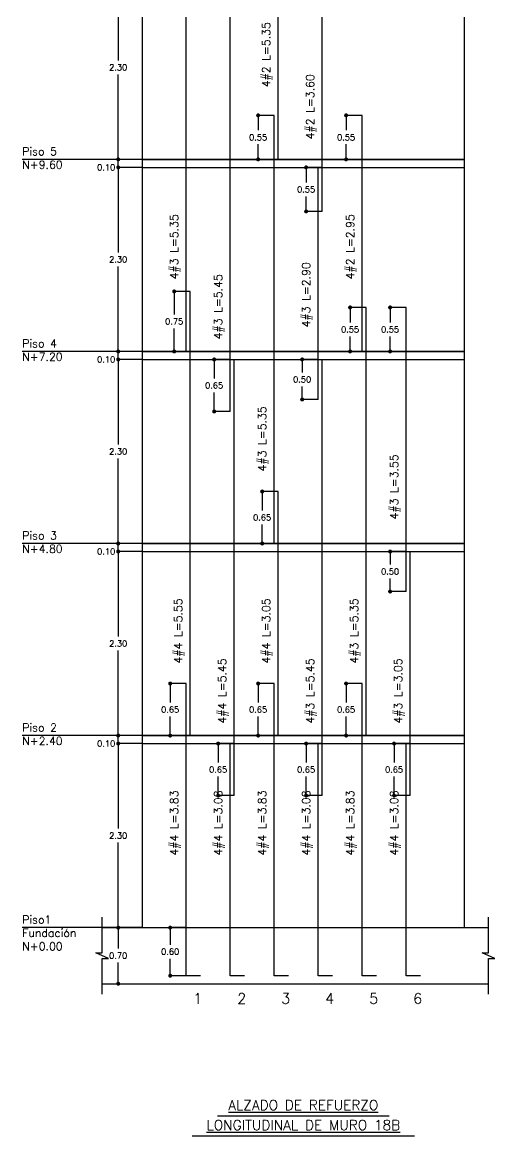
# Model space of a CAD drawing. Header units: millimetres. Extents: x -99999999 to 100000000, y -41 to 20.
# Drawn here: x 4.63 to 10.54, y -2.6 to 11.31 of the extents above; entities that cross this region are included whole.
import ezdxf
from ezdxf.enums import TextEntityAlignment as Align

# ---------------------------------------------------------------- set-up
doc = ezdxf.new("R2010")
doc.units = ezdxf.units.MM
doc.header["$LTSCALE"] = 0.01
doc.header["$PDMODE"] = 3
for name, color, linetype in [('FC_BORDES', 4, 'Continuous'), ('FC_COTAS', 1, 'Continuous'), ('FC_ET_VSMM', 3, 'Continuous'), ('FC_LINEA CORTE', 1, 'Continuous'), ('FC_R-100', 12, 'Continuous'), ('FC_R-140', 2, 'Continuous'), ('FC_R-80', 11, 'Continuous'), ('FC_REFUERZO', 5, 'Continuous')]:
    doc.layers.add(name, color=color, linetype=linetype)
doc.styles.add('FC_TEXT', font='romans.shx', dxfattribs={"height": 0.002})
doc.styles.add('FC_TEXT1', font='romans.shx')
doc.dimstyles.new('FC_COTAS', dxfattribs={"dimtxt": 0.0015, "dimasz": 0.001, "dimexe": 0, "dimexo": 0, "dimgap": 0.001, "dimtad": 1, "dimtih": 1, "dimtoh": 1, "dimzin": 0, "dimdsep": 46, "dimtxsty": 'FC_TEXT1', "dimblk": 'DOT', "dimcen": 0.09, "dimclrd": 256, "dimclre": 256, "dimclrt": 256, "dimadec": 0, "dimazin": 0, "dimtfac": 1, "dimtix": 1, "dimtmove": 2, "dimatfit": 3, "dimfxl": 1.002, "dimtolj": 1, "dimtzin": 0, "dimlwd": -1, "dimarcsym": 0})

# ---------------------------------------------------------------- blocks, each defined once
blk = doc.blocks.new('_Dot')
at = {"color": 0, "linetype": 'ByBlock', "lineweight": -2}
blk.add_line((-0.5, 0), (-1, 0), dxfattribs=at)
at = {"color": 0, "linetype": 'ByBlock', "const_width": 0.5}
blk.add_lwpolyline([(-0.25, 0, 1), (0.25, 0, 1)], format="xyb", close=True, dxfattribs=at)
blk = doc.blocks.new('*D353')
at = {"layer": 'Defpoints', "color": 0, "ltscale": 0.6, "transparency": 16777216}
for p in [(5.83, 0), (5.83, -0.7), (5.83, -0.7)]:
    blk.add_point(p, dxfattribs=at)
at = {"layer": 'FC_COTAS', "ltscale": 0.6, "transparency": 16777216}
for p, q in [((5.83, -0.05), (5.83, -0.262)), ((5.83, -0.65), (5.83, -0.437))]:
    blk.add_line(p, q, dxfattribs=at)
at = {"layer": 'FC_COTAS', "ltscale": 0.6, "transparency": 16777216, "xscale": 0.05, "yscale": 0.05, "zscale": 0.05}
for p, rotation in [((5.83, 0), 90), ((5.83, -0.7), 270)]:
    blk.add_blockref('_Dot', p, dxfattribs=dict(at, rotation=rotation))
at = {"layer": 'FC_COTAS', "ltscale": 0.6, "transparency": 16777216, "insert": (5.83, -0.35), "char_height": 0.075, "attachment_point": 5, "style": 'FC_TEXT1'}
blk.add_mtext('\\A1;0.70', dxfattribs=at)
blk = doc.blocks.new('*U311')
at = {"layer": 'FC_LINEA CORTE'}
blk.add_lwpolyline([(0, -0.0096), (0, -0.00067), (0.00157, -0.00067), (-0.00157, 0.00067), (0, 0.00067), (0, 0.0096)], dxfattribs=at)
blk = doc.blocks.new('*U299')
at = {"layer": 'FC_R-140', "color": 4, "ltscale": 1.5}
blk.add_lwpolyline([(-0.02144, 0), (0.02144, 0)], dxfattribs=at)
at = {"layer": 'FC_R-140', "ltscale": 1.5, "style": 'FC_TEXT1'}
blk.add_attdef('%%UTÍTULO', text='', height=0.0025, dxfattribs=at).set_placement((0, 0.00266), align=Align.MIDDLE_CENTER)
at = {"layer": 'FC_R-80', "ltscale": 1.5, "style": 'FC_TEXT1'}
blk.add_attdef('ESCALA', text='', height=0.002, dxfattribs=at).set_placement((-0.02144, -0.0017), align=Align.MIDDLE_LEFT)
blk = doc.blocks.new('*U354')
at = {"layer": 'FC_R-140', "color": 4, "ltscale": 1.5}
blk.add_lwpolyline([(-0.02781, 0), (0.02781, 0)], dxfattribs=at)
at = {"layer": 'FC_R-140', "ltscale": 1.5, "style": 'FC_TEXT1'}
blk.add_attdef('%%UTÍTULO', text='', height=0.0025, dxfattribs=at).set_placement((0, 0.00266), align=Align.MIDDLE_CENTER)
at = {"layer": 'FC_R-80', "ltscale": 1.5, "style": 'FC_TEXT1'}
blk.add_attdef('ESCALA', text='', height=0.002, dxfattribs=at).set_placement((-0.02781, -0.0017), align=Align.MIDDLE_LEFT)
blk = doc.blocks.new('*D355')
at = {"layer": 'Defpoints', "color": 0, "ltscale": 0.6, "transparency": 16777216}
for p in [(5.83, 2.3), (6.13, 2.3), (6.13, 0)]:
    blk.add_point(p, dxfattribs=at)
at = {"layer": 'FC_COTAS', "lineweight": -2, "ltscale": 0.6, "transparency": 16777216}
for p, q in [((6.13, 2.3), (5.83, 2.3)), ((6.13, 0), (5.83, 0))]:
    blk.add_line(p, q, dxfattribs=at)
at = {"layer": 'FC_COTAS', "ltscale": 0.6, "transparency": 16777216}
for p, q in [((5.83, 2.25), (5.83, 1.237)), ((5.83, 0.05), (5.83, 1.062))]:
    blk.add_line(p, q, dxfattribs=at)
at = {"layer": 'FC_COTAS', "ltscale": 0.6, "transparency": 16777216, "xscale": 0.05, "yscale": 0.05, "zscale": 0.05}
for p, rotation in [((5.83, 2.3), 90), ((5.83, 0), 270)]:
    blk.add_blockref('_Dot', p, dxfattribs=dict(at, rotation=rotation))
at = {"layer": 'FC_COTAS', "ltscale": 0.6, "transparency": 16777216, "insert": (5.83, 1.15), "char_height": 0.075, "attachment_point": 5, "style": 'FC_TEXT1'}
blk.add_mtext('\\A1;2.30', dxfattribs=at)
blk = doc.blocks.new('*D356')
at = {"layer": 'Defpoints', "color": 0, "ltscale": 0.6, "transparency": 16777216}
for p in [(5.83, 2.4), (6.13, 2.4), (6.13, 2.3)]:
    blk.add_point(p, dxfattribs=at)
at = {"layer": 'FC_COTAS', "lineweight": -2, "ltscale": 0.6, "transparency": 16777216}
for p, q in [((6.13, 2.4), (5.83, 2.4)), ((6.13, 2.3), (5.83, 2.3))]:
    blk.add_line(p, q, dxfattribs=at)
at = {"layer": 'FC_COTAS', "ltscale": 0.6, "transparency": 16777216}
blk.add_line((5.83, 2.3), (5.83, 2.4), dxfattribs=at)
at = {"layer": 'FC_COTAS', "ltscale": 0.6, "transparency": 16777216, "insert": (5.68, 2.3), "char_height": 0.075, "attachment_point": 5, "style": 'FC_TEXT1'}
blk.add_mtext('\\A1;0.10', dxfattribs=at)
blk = doc.blocks.new('*D357')
at = {"layer": 'Defpoints', "color": 0, "ltscale": 0.6, "transparency": 16777216}
for p in [(5.83, 4.7), (6.13, 4.7), (6.13, 2.4)]:
    blk.add_point(p, dxfattribs=at)
at = {"layer": 'FC_COTAS', "lineweight": -2, "ltscale": 0.6, "transparency": 16777216}
for p, q in [((6.13, 4.7), (5.83, 4.7)), ((6.13, 2.4), (5.83, 2.4))]:
    blk.add_line(p, q, dxfattribs=at)
at = {"layer": 'FC_COTAS', "ltscale": 0.6, "transparency": 16777216}
for p, q in [((5.83, 4.65), (5.83, 3.637)), ((5.83, 2.45), (5.83, 3.462))]:
    blk.add_line(p, q, dxfattribs=at)
at = {"layer": 'FC_COTAS', "ltscale": 0.6, "transparency": 16777216, "xscale": 0.05, "yscale": 0.05, "zscale": 0.05}
for p, rotation in [((5.83, 4.7), 90), ((5.83, 2.4), 270)]:
    blk.add_blockref('_Dot', p, dxfattribs=dict(at, rotation=rotation))
at = {"layer": 'FC_COTAS', "ltscale": 0.6, "transparency": 16777216, "insert": (5.83, 3.55), "char_height": 0.075, "attachment_point": 5, "style": 'FC_TEXT1'}
blk.add_mtext('\\A1;2.30', dxfattribs=at)
blk = doc.blocks.new('*D358')
at = {"layer": 'Defpoints', "color": 0, "ltscale": 0.6, "transparency": 16777216}
for p in [(5.83, 4.8), (6.13, 4.8), (6.13, 4.7)]:
    blk.add_point(p, dxfattribs=at)
at = {"layer": 'FC_COTAS', "lineweight": -2, "ltscale": 0.6, "transparency": 16777216}
for p, q in [((6.13, 4.8), (5.83, 4.8)), ((6.13, 4.7), (5.83, 4.7))]:
    blk.add_line(p, q, dxfattribs=at)
at = {"layer": 'FC_COTAS', "ltscale": 0.6, "transparency": 16777216}
blk.add_line((5.83, 4.7), (5.83, 4.8), dxfattribs=at)
at = {"layer": 'FC_COTAS', "ltscale": 0.6, "transparency": 16777216, "insert": (5.68, 4.7), "char_height": 0.075, "attachment_point": 5, "style": 'FC_TEXT1'}
blk.add_mtext('\\A1;0.10', dxfattribs=at)
blk = doc.blocks.new('*D359')
at = {"layer": 'Defpoints', "color": 0, "ltscale": 0.6, "transparency": 16777216}
for p in [(5.83, 7.1), (6.13, 7.1), (6.13, 4.8)]:
    blk.add_point(p, dxfattribs=at)
at = {"layer": 'FC_COTAS', "lineweight": -2, "ltscale": 0.6, "transparency": 16777216}
for p, q in [((6.13, 7.1), (5.83, 7.1)), ((6.13, 4.8), (5.83, 4.8))]:
    blk.add_line(p, q, dxfattribs=at)
at = {"layer": 'FC_COTAS', "ltscale": 0.6, "transparency": 16777216}
for p, q in [((5.83, 7.05), (5.83, 6.037)), ((5.83, 4.85), (5.83, 5.862))]:
    blk.add_line(p, q, dxfattribs=at)
at = {"layer": 'FC_COTAS', "ltscale": 0.6, "transparency": 16777216, "xscale": 0.05, "yscale": 0.05, "zscale": 0.05}
for p, rotation in [((5.83, 7.1), 90), ((5.83, 4.8), 270)]:
    blk.add_blockref('_Dot', p, dxfattribs=dict(at, rotation=rotation))
at = {"layer": 'FC_COTAS', "ltscale": 0.6, "transparency": 16777216, "insert": (5.83, 5.95), "char_height": 0.075, "attachment_point": 5, "style": 'FC_TEXT1'}
blk.add_mtext('\\A1;2.30', dxfattribs=at)
blk = doc.blocks.new('*D360')
at = {"layer": 'Defpoints', "color": 0, "ltscale": 0.6, "transparency": 16777216}
for p in [(5.83, 7.2), (6.13, 7.2), (6.13, 7.1)]:
    blk.add_point(p, dxfattribs=at)
at = {"layer": 'FC_COTAS', "lineweight": -2, "ltscale": 0.6, "transparency": 16777216}
for p, q in [((6.13, 7.2), (5.83, 7.2)), ((6.13, 7.1), (5.83, 7.1))]:
    blk.add_line(p, q, dxfattribs=at)
at = {"layer": 'FC_COTAS', "ltscale": 0.6, "transparency": 16777216}
blk.add_line((5.83, 7.1), (5.83, 7.2), dxfattribs=at)
at = {"layer": 'FC_COTAS', "ltscale": 0.6, "transparency": 16777216, "insert": (5.68, 7.1), "char_height": 0.075, "attachment_point": 5, "style": 'FC_TEXT1'}
blk.add_mtext('\\A1;0.10', dxfattribs=at)
blk = doc.blocks.new('*D361')
at = {"layer": 'Defpoints', "color": 0, "ltscale": 0.6, "transparency": 16777216}
for p in [(5.83, 9.5), (6.13, 9.5), (6.13, 7.2)]:
    blk.add_point(p, dxfattribs=at)
at = {"layer": 'FC_COTAS', "lineweight": -2, "ltscale": 0.6, "transparency": 16777216}
for p, q in [((6.13, 9.5), (5.83, 9.5)), ((6.13, 7.2), (5.83, 7.2))]:
    blk.add_line(p, q, dxfattribs=at)
at = {"layer": 'FC_COTAS', "ltscale": 0.6, "transparency": 16777216}
for p, q in [((5.83, 9.45), (5.83, 8.437)), ((5.83, 7.25), (5.83, 8.262))]:
    blk.add_line(p, q, dxfattribs=at)
at = {"layer": 'FC_COTAS', "ltscale": 0.6, "transparency": 16777216, "xscale": 0.05, "yscale": 0.05, "zscale": 0.05}
for p, rotation in [((5.83, 9.5), 90), ((5.83, 7.2), 270)]:
    blk.add_blockref('_Dot', p, dxfattribs=dict(at, rotation=rotation))
at = {"layer": 'FC_COTAS', "ltscale": 0.6, "transparency": 16777216, "insert": (5.83, 8.35), "char_height": 0.075, "attachment_point": 5, "style": 'FC_TEXT1'}
blk.add_mtext('\\A1;2.30', dxfattribs=at)
blk = doc.blocks.new('*D362')
at = {"layer": 'Defpoints', "color": 0, "ltscale": 0.6, "transparency": 16777216}
for p in [(5.83, 9.6), (6.13, 9.6), (6.13, 9.5)]:
    blk.add_point(p, dxfattribs=at)
at = {"layer": 'FC_COTAS', "lineweight": -2, "ltscale": 0.6, "transparency": 16777216}
for p, q in [((6.13, 9.6), (5.83, 9.6)), ((6.13, 9.5), (5.83, 9.5))]:
    blk.add_line(p, q, dxfattribs=at)
at = {"layer": 'FC_COTAS', "ltscale": 0.6, "transparency": 16777216}
blk.add_line((5.83, 9.5), (5.83, 9.6), dxfattribs=at)
at = {"layer": 'FC_COTAS', "ltscale": 0.6, "transparency": 16777216, "insert": (5.68, 9.5), "char_height": 0.075, "attachment_point": 5, "style": 'FC_TEXT1'}
blk.add_mtext('\\A1;0.10', dxfattribs=at)
blk = doc.blocks.new('*D363')
at = {"layer": 'Defpoints', "color": 0, "ltscale": 0.6, "transparency": 16777216}
for p in [(5.83, 11.9), (6.13, 11.9), (6.13, 9.6)]:
    blk.add_point(p, dxfattribs=at)
at = {"layer": 'FC_COTAS', "lineweight": -2, "ltscale": 0.6, "transparency": 16777216}
for p, q in [((6.13, 11.9), (5.83, 11.9)), ((6.13, 9.6), (5.83, 9.6))]:
    blk.add_line(p, q, dxfattribs=at)
at = {"layer": 'FC_COTAS', "ltscale": 0.6, "transparency": 16777216}
for p, q in [((5.83, 11.85), (5.83, 10.837)), ((5.83, 9.65), (5.83, 10.662))]:
    blk.add_line(p, q, dxfattribs=at)
at = {"layer": 'FC_COTAS', "ltscale": 0.6, "transparency": 16777216, "xscale": 0.05, "yscale": 0.05, "zscale": 0.05}
for p, rotation in [((5.83, 11.9), 90), ((5.83, 9.6), 270)]:
    blk.add_blockref('_Dot', p, dxfattribs=dict(at, rotation=rotation))
at = {"layer": 'FC_COTAS', "ltscale": 0.6, "transparency": 16777216, "insert": (5.83, 10.75), "char_height": 0.075, "attachment_point": 5, "style": 'FC_TEXT1'}
blk.add_mtext('\\A1;2.30', dxfattribs=at)
blk = doc.blocks.new('*D367')
at = {"layer": 'Defpoints', "color": 0, "ltscale": 0.6, "transparency": 16777216}
for p in [(6.68, 0), (6.48, 0), (6.68, -0.6)]:
    blk.add_point(p, dxfattribs=at)
at = {"layer": 'FC_COTAS', "lineweight": -2, "ltscale": 0.6, "transparency": 16777216}
for p, q in [((6.68, 0), (6.48, 0)), ((6.68, -0.6), (6.48, -0.6))]:
    blk.add_line(p, q, dxfattribs=at)
at = {"layer": 'FC_COTAS', "ltscale": 0.6, "transparency": 16777216}
for p, q in [((6.48, -0.05), (6.48, -0.213)), ((6.48, -0.55), (6.48, -0.388))]:
    blk.add_line(p, q, dxfattribs=at)
at = {"layer": 'FC_COTAS', "ltscale": 0.6, "transparency": 16777216, "xscale": 0.05, "yscale": 0.05, "zscale": 0.05}
for p, rotation in [((6.48, 0), 90), ((6.48, -0.6), 270)]:
    blk.add_blockref('_Dot', p, dxfattribs=dict(at, rotation=rotation))
at = {"layer": 'FC_COTAS', "ltscale": 0.6, "transparency": 16777216, "insert": (6.48, -0.3), "char_height": 0.075, "attachment_point": 5, "style": 'FC_TEXT1'}
blk.add_mtext('\\A1;0.60', dxfattribs=at)
blk = doc.blocks.new('*D368')
at = {"layer": 'Defpoints', "color": 0, "ltscale": 0.6, "transparency": 16777216}
for p in [(6.48, 3.05), (6.68, 3.05), (6.68, 2.4)]:
    blk.add_point(p, dxfattribs=at)
at = {"layer": 'FC_COTAS', "lineweight": -2, "ltscale": 0.6, "transparency": 16777216}
for p, q in [((6.68, 3.05), (6.48, 3.05)), ((6.68, 2.4), (6.48, 2.4))]:
    blk.add_line(p, q, dxfattribs=at)
at = {"layer": 'FC_COTAS', "ltscale": 0.6, "transparency": 16777216}
for p, q in [((6.48, 3), (6.48, 2.813)), ((6.48, 2.45), (6.48, 2.638))]:
    blk.add_line(p, q, dxfattribs=at)
at = {"layer": 'FC_COTAS', "ltscale": 0.6, "transparency": 16777216, "xscale": 0.05, "yscale": 0.05, "zscale": 0.05}
for p, rotation in [((6.48, 3.05), 90), ((6.48, 2.4), 270)]:
    blk.add_blockref('_Dot', p, dxfattribs=dict(at, rotation=rotation))
at = {"layer": 'FC_COTAS', "ltscale": 0.6, "transparency": 16777216, "insert": (6.48, 2.725), "char_height": 0.075, "attachment_point": 5, "style": 'FC_TEXT1'}
blk.add_mtext('\\A1;0.65', dxfattribs=at)
blk = doc.blocks.new('*D369')
at = {"layer": 'Defpoints', "color": 0, "ltscale": 0.6, "transparency": 16777216}
for p in [(6.53, 7.95), (6.73, 7.95), (6.73, 7.2)]:
    blk.add_point(p, dxfattribs=at)
at = {"layer": 'FC_COTAS', "lineweight": -2, "ltscale": 0.6, "transparency": 16777216}
for p, q in [((6.73, 7.95), (6.53, 7.95)), ((6.73, 7.2), (6.53, 7.2))]:
    blk.add_line(p, q, dxfattribs=at)
at = {"layer": 'FC_COTAS', "ltscale": 0.6, "transparency": 16777216}
for p, q in [((6.53, 7.9), (6.53, 7.6625)), ((6.53, 7.25), (6.53, 7.4875))]:
    blk.add_line(p, q, dxfattribs=at)
at = {"layer": 'FC_COTAS', "ltscale": 0.6, "transparency": 16777216, "xscale": 0.05, "yscale": 0.05, "zscale": 0.05}
for p, rotation in [((6.53, 7.95), 90), ((6.53, 7.2), 270)]:
    blk.add_blockref('_Dot', p, dxfattribs=dict(at, rotation=rotation))
at = {"layer": 'FC_COTAS', "ltscale": 0.6, "transparency": 16777216, "insert": (6.53, 7.575), "char_height": 0.075, "attachment_point": 5, "style": 'FC_TEXT1'}
blk.add_mtext('\\A1;0.75', dxfattribs=at)
blk = doc.blocks.new('*D372')
at = {"layer": 'Defpoints', "color": 0, "ltscale": 0.6, "transparency": 16777216}
for p in [(7.08, 2.3), (7.28, 2.3), (7.28, 1.65)]:
    blk.add_point(p, dxfattribs=at)
at = {"layer": 'FC_COTAS', "lineweight": -2, "ltscale": 0.6, "transparency": 16777216}
for p, q in [((7.28, 2.3), (7.08, 2.3)), ((7.28, 1.65), (7.08, 1.65))]:
    blk.add_line(p, q, dxfattribs=at)
at = {"layer": 'FC_COTAS', "ltscale": 0.6, "transparency": 16777216}
for p, q in [((7.08, 2.25), (7.08, 2.063)), ((7.08, 1.7), (7.08, 1.888))]:
    blk.add_line(p, q, dxfattribs=at)
at = {"layer": 'FC_COTAS', "ltscale": 0.6, "transparency": 16777216, "xscale": 0.05, "yscale": 0.05, "zscale": 0.05}
for p, rotation in [((7.08, 2.3), 90), ((7.08, 1.65), 270)]:
    blk.add_blockref('_Dot', p, dxfattribs=dict(at, rotation=rotation))
at = {"layer": 'FC_COTAS', "ltscale": 0.6, "transparency": 16777216, "insert": (7.08, 1.975), "char_height": 0.075, "attachment_point": 5, "style": 'FC_TEXT1'}
blk.add_mtext('\\A1;0.65', dxfattribs=at)
blk = doc.blocks.new('*D373')
at = {"layer": 'Defpoints', "color": 0, "ltscale": 0.6, "transparency": 16777216}
for p in [(7.03, 7.1), (7.23, 7.1), (7.23, 6.45)]:
    blk.add_point(p, dxfattribs=at)
at = {"layer": 'FC_COTAS', "lineweight": -2, "ltscale": 0.6, "transparency": 16777216}
for p, q in [((7.23, 7.1), (7.03, 7.1)), ((7.23, 6.45), (7.03, 6.45))]:
    blk.add_line(p, q, dxfattribs=at)
at = {"layer": 'FC_COTAS', "ltscale": 0.6, "transparency": 16777216}
for p, q in [((7.03, 7.05), (7.03, 6.863)), ((7.03, 6.5), (7.03, 6.688))]:
    blk.add_line(p, q, dxfattribs=at)
at = {"layer": 'FC_COTAS', "ltscale": 0.6, "transparency": 16777216, "xscale": 0.05, "yscale": 0.05, "zscale": 0.05}
for p, rotation in [((7.03, 7.1), 90), ((7.03, 6.45), 270)]:
    blk.add_blockref('_Dot', p, dxfattribs=dict(at, rotation=rotation))
at = {"layer": 'FC_COTAS', "ltscale": 0.6, "transparency": 16777216, "insert": (7.03, 6.775), "char_height": 0.075, "attachment_point": 5, "style": 'FC_TEXT1'}
blk.add_mtext('\\A1;0.65', dxfattribs=at)
blk = doc.blocks.new('*D376')
at = {"layer": 'Defpoints', "color": 0, "ltscale": 0.6, "transparency": 16777216}
for p in [(7.58, 3.05), (7.78, 3.05), (7.78, 2.4)]:
    blk.add_point(p, dxfattribs=at)
at = {"layer": 'FC_COTAS', "lineweight": -2, "ltscale": 0.6, "transparency": 16777216}
for p, q in [((7.78, 3.05), (7.58, 3.05)), ((7.78, 2.4), (7.58, 2.4))]:
    blk.add_line(p, q, dxfattribs=at)
at = {"layer": 'FC_COTAS', "ltscale": 0.6, "transparency": 16777216}
for p, q in [((7.58, 3), (7.58, 2.813)), ((7.58, 2.45), (7.58, 2.638))]:
    blk.add_line(p, q, dxfattribs=at)
at = {"layer": 'FC_COTAS', "ltscale": 0.6, "transparency": 16777216, "xscale": 0.05, "yscale": 0.05, "zscale": 0.05}
for p, rotation in [((7.58, 3.05), 90), ((7.58, 2.4), 270)]:
    blk.add_blockref('_Dot', p, dxfattribs=dict(at, rotation=rotation))
at = {"layer": 'FC_COTAS', "ltscale": 0.6, "transparency": 16777216, "insert": (7.58, 2.725), "char_height": 0.075, "attachment_point": 5, "style": 'FC_TEXT1'}
blk.add_mtext('\\A1;0.65', dxfattribs=at)
blk = doc.blocks.new('*D377')
at = {"layer": 'Defpoints', "color": 0, "ltscale": 0.6, "transparency": 16777216}
for p in [(7.63, 5.45), (7.83, 5.45), (7.83, 4.8)]:
    blk.add_point(p, dxfattribs=at)
at = {"layer": 'FC_COTAS', "lineweight": -2, "ltscale": 0.6, "transparency": 16777216}
for p, q in [((7.83, 5.45), (7.63, 5.45)), ((7.83, 4.8), (7.63, 4.8))]:
    blk.add_line(p, q, dxfattribs=at)
at = {"layer": 'FC_COTAS', "ltscale": 0.6, "transparency": 16777216}
for p, q in [((7.63, 5.4), (7.63, 5.213)), ((7.63, 4.85), (7.63, 5.038))]:
    blk.add_line(p, q, dxfattribs=at)
at = {"layer": 'FC_COTAS', "ltscale": 0.6, "transparency": 16777216, "xscale": 0.05, "yscale": 0.05, "zscale": 0.05}
for p, rotation in [((7.63, 5.45), 90), ((7.63, 4.8), 270)]:
    blk.add_blockref('_Dot', p, dxfattribs=dict(at, rotation=rotation))
at = {"layer": 'FC_COTAS', "ltscale": 0.6, "transparency": 16777216, "insert": (7.63, 5.125), "char_height": 0.075, "attachment_point": 5, "style": 'FC_TEXT1'}
blk.add_mtext('\\A1;0.65', dxfattribs=at)
blk = doc.blocks.new('*D378')
at = {"layer": 'Defpoints', "color": 0, "ltscale": 0.6, "transparency": 16777216}
for p in [(7.58, 10.15), (7.78, 10.15), (7.78, 9.6)]:
    blk.add_point(p, dxfattribs=at)
at = {"layer": 'FC_COTAS', "lineweight": -2, "ltscale": 0.6, "transparency": 16777216}
for p, q in [((7.78, 10.15), (7.58, 10.15)), ((7.78, 9.6), (7.58, 9.6))]:
    blk.add_line(p, q, dxfattribs=at)
at = {"layer": 'FC_COTAS', "ltscale": 0.6, "transparency": 16777216}
for p, q in [((7.58, 10.1), (7.58, 9.963)), ((7.58, 9.65), (7.58, 9.788))]:
    blk.add_line(p, q, dxfattribs=at)
at = {"layer": 'FC_COTAS', "ltscale": 0.6, "transparency": 16777216, "xscale": 0.05, "yscale": 0.05, "zscale": 0.05}
for p, rotation in [((7.58, 10.15), 90), ((7.58, 9.6), 270)]:
    blk.add_blockref('_Dot', p, dxfattribs=dict(at, rotation=rotation))
at = {"layer": 'FC_COTAS', "ltscale": 0.6, "transparency": 16777216, "insert": (7.58, 9.875), "char_height": 0.075, "attachment_point": 5, "style": 'FC_TEXT1'}
blk.add_mtext('\\A1;0.55', dxfattribs=at)
blk = doc.blocks.new('*D380')
at = {"layer": 'Defpoints', "color": 0, "ltscale": 0.6, "transparency": 16777216}
for p in [(8.18, 2.3), (8.38, 2.3), (8.38, 1.65)]:
    blk.add_point(p, dxfattribs=at)
at = {"layer": 'FC_COTAS', "lineweight": -2, "ltscale": 0.6, "transparency": 16777216}
for p, q in [((8.38, 2.3), (8.18, 2.3)), ((8.38, 1.65), (8.18, 1.65))]:
    blk.add_line(p, q, dxfattribs=at)
at = {"layer": 'FC_COTAS', "ltscale": 0.6, "transparency": 16777216}
for p, q in [((8.18, 2.25), (8.18, 2.063)), ((8.18, 1.7), (8.18, 1.888))]:
    blk.add_line(p, q, dxfattribs=at)
at = {"layer": 'FC_COTAS', "ltscale": 0.6, "transparency": 16777216, "xscale": 0.05, "yscale": 0.05, "zscale": 0.05}
for p, rotation in [((8.18, 2.3), 90), ((8.18, 1.65), 270)]:
    blk.add_blockref('_Dot', p, dxfattribs=dict(at, rotation=rotation))
at = {"layer": 'FC_COTAS', "ltscale": 0.6, "transparency": 16777216, "insert": (8.18, 1.975), "char_height": 0.075, "attachment_point": 5, "style": 'FC_TEXT1'}
blk.add_mtext('\\A1;0.65', dxfattribs=at)
blk = doc.blocks.new('*D381')
at = {"layer": 'Defpoints', "color": 0, "ltscale": 0.6, "transparency": 16777216}
for p in [(8.13, 7.1), (8.33, 7.1), (8.33, 6.6)]:
    blk.add_point(p, dxfattribs=at)
at = {"layer": 'FC_COTAS', "lineweight": -2, "ltscale": 0.6, "transparency": 16777216}
for p, q in [((8.33, 7.1), (8.13, 7.1)), ((8.33, 6.6), (8.13, 6.6))]:
    blk.add_line(p, q, dxfattribs=at)
at = {"layer": 'FC_COTAS', "ltscale": 0.6, "transparency": 16777216}
for p, q in [((8.13, 7.05), (8.13, 6.938)), ((8.13, 6.65), (8.13, 6.763))]:
    blk.add_line(p, q, dxfattribs=at)
at = {"layer": 'FC_COTAS', "ltscale": 0.6, "transparency": 16777216, "xscale": 0.05, "yscale": 0.05, "zscale": 0.05}
for p, rotation in [((8.13, 7.1), 90), ((8.13, 6.6), 270)]:
    blk.add_blockref('_Dot', p, dxfattribs=dict(at, rotation=rotation))
at = {"layer": 'FC_COTAS', "ltscale": 0.6, "transparency": 16777216, "insert": (8.13, 6.85), "char_height": 0.075, "attachment_point": 5, "style": 'FC_TEXT1'}
blk.add_mtext('\\A1;0.50', dxfattribs=at)
blk = doc.blocks.new('*D382')
at = {"layer": 'Defpoints', "color": 0, "ltscale": 0.6, "transparency": 16777216}
for p in [(8.18, 9.5), (8.38, 9.5), (8.38, 8.95)]:
    blk.add_point(p, dxfattribs=at)
at = {"layer": 'FC_COTAS', "lineweight": -2, "ltscale": 0.6, "transparency": 16777216}
for p, q in [((8.38, 9.5), (8.18, 9.5)), ((8.38, 8.95), (8.18, 8.95))]:
    blk.add_line(p, q, dxfattribs=at)
at = {"layer": 'FC_COTAS', "ltscale": 0.6, "transparency": 16777216}
for p, q in [((8.18, 9.45), (8.18, 9.312)), ((8.18, 9), (8.18, 9.137))]:
    blk.add_line(p, q, dxfattribs=at)
at = {"layer": 'FC_COTAS', "ltscale": 0.6, "transparency": 16777216, "xscale": 0.05, "yscale": 0.05, "zscale": 0.05}
for p, rotation in [((8.18, 9.5), 90), ((8.18, 8.95), 270)]:
    blk.add_blockref('_Dot', p, dxfattribs=dict(at, rotation=rotation))
at = {"layer": 'FC_COTAS', "ltscale": 0.6, "transparency": 16777216, "insert": (8.18, 9.225), "char_height": 0.075, "attachment_point": 5, "style": 'FC_TEXT1'}
blk.add_mtext('\\A1;0.55', dxfattribs=at)
blk = doc.blocks.new('*D384')
at = {"layer": 'Defpoints', "color": 0, "ltscale": 0.6, "transparency": 16777216}
for p in [(8.68, 3.05), (8.88, 3.05), (8.88, 2.4)]:
    blk.add_point(p, dxfattribs=at)
at = {"layer": 'FC_COTAS', "lineweight": -2, "ltscale": 0.6, "transparency": 16777216}
for p, q in [((8.88, 3.05), (8.68, 3.05)), ((8.88, 2.4), (8.68, 2.4))]:
    blk.add_line(p, q, dxfattribs=at)
at = {"layer": 'FC_COTAS', "ltscale": 0.6, "transparency": 16777216}
for p, q in [((8.68, 3), (8.68, 2.813)), ((8.68, 2.45), (8.68, 2.638))]:
    blk.add_line(p, q, dxfattribs=at)
at = {"layer": 'FC_COTAS', "ltscale": 0.6, "transparency": 16777216, "xscale": 0.05, "yscale": 0.05, "zscale": 0.05}
for p, rotation in [((8.68, 3.05), 90), ((8.68, 2.4), 270)]:
    blk.add_blockref('_Dot', p, dxfattribs=dict(at, rotation=rotation))
at = {"layer": 'FC_COTAS', "ltscale": 0.6, "transparency": 16777216, "insert": (8.68, 2.725), "char_height": 0.075, "attachment_point": 5, "style": 'FC_TEXT1'}
blk.add_mtext('\\A1;0.65', dxfattribs=at)
blk = doc.blocks.new('*D385')
at = {"layer": 'Defpoints', "color": 0, "ltscale": 0.6, "transparency": 16777216}
for p in [(8.73, 7.75), (8.93, 7.75), (8.93, 7.2)]:
    blk.add_point(p, dxfattribs=at)
at = {"layer": 'FC_COTAS', "lineweight": -2, "ltscale": 0.6, "transparency": 16777216}
for p, q in [((8.93, 7.75), (8.73, 7.75)), ((8.93, 7.2), (8.73, 7.2))]:
    blk.add_line(p, q, dxfattribs=at)
at = {"layer": 'FC_COTAS', "ltscale": 0.6, "transparency": 16777216}
for p, q in [((8.73, 7.7), (8.73, 7.563)), ((8.73, 7.25), (8.73, 7.388))]:
    blk.add_line(p, q, dxfattribs=at)
at = {"layer": 'FC_COTAS', "ltscale": 0.6, "transparency": 16777216, "xscale": 0.05, "yscale": 0.05, "zscale": 0.05}
for p, rotation in [((8.73, 7.75), 90), ((8.73, 7.2), 270)]:
    blk.add_blockref('_Dot', p, dxfattribs=dict(at, rotation=rotation))
at = {"layer": 'FC_COTAS', "ltscale": 0.6, "transparency": 16777216, "insert": (8.73, 7.475), "char_height": 0.075, "attachment_point": 5, "style": 'FC_TEXT1'}
blk.add_mtext('\\A1;0.55', dxfattribs=at)
blk = doc.blocks.new('*D386')
at = {"layer": 'Defpoints', "color": 0, "ltscale": 0.6, "transparency": 16777216}
for p in [(8.68, 10.15), (8.88, 10.15), (8.88, 9.6)]:
    blk.add_point(p, dxfattribs=at)
at = {"layer": 'FC_COTAS', "lineweight": -2, "ltscale": 0.6, "transparency": 16777216}
for p, q in [((8.88, 10.15), (8.68, 10.15)), ((8.88, 9.6), (8.68, 9.6))]:
    blk.add_line(p, q, dxfattribs=at)
at = {"layer": 'FC_COTAS', "ltscale": 0.6, "transparency": 16777216}
for p, q in [((8.68, 10.1), (8.68, 9.963)), ((8.68, 9.65), (8.68, 9.788))]:
    blk.add_line(p, q, dxfattribs=at)
at = {"layer": 'FC_COTAS', "ltscale": 0.6, "transparency": 16777216, "xscale": 0.05, "yscale": 0.05, "zscale": 0.05}
for p, rotation in [((8.68, 10.15), 90), ((8.68, 9.6), 270)]:
    blk.add_blockref('_Dot', p, dxfattribs=dict(at, rotation=rotation))
at = {"layer": 'FC_COTAS', "ltscale": 0.6, "transparency": 16777216, "insert": (8.68, 9.875), "char_height": 0.075, "attachment_point": 5, "style": 'FC_TEXT1'}
blk.add_mtext('\\A1;0.55', dxfattribs=at)
blk = doc.blocks.new('*D387')
at = {"layer": 'Defpoints', "color": 0, "ltscale": 0.6, "transparency": 16777216}
for p in [(9.28, 2.3), (9.48, 2.3), (9.48, 1.65)]:
    blk.add_point(p, dxfattribs=at)
at = {"layer": 'FC_COTAS', "lineweight": -2, "ltscale": 0.6, "transparency": 16777216}
for p, q in [((9.48, 2.3), (9.28, 2.3)), ((9.48, 1.65), (9.28, 1.65))]:
    blk.add_line(p, q, dxfattribs=at)
at = {"layer": 'FC_COTAS', "ltscale": 0.6, "transparency": 16777216}
for p, q in [((9.28, 2.25), (9.28, 2.063)), ((9.28, 1.7), (9.28, 1.888))]:
    blk.add_line(p, q, dxfattribs=at)
at = {"layer": 'FC_COTAS', "ltscale": 0.6, "transparency": 16777216, "xscale": 0.05, "yscale": 0.05, "zscale": 0.05}
for p, rotation in [((9.28, 2.3), 90), ((9.28, 1.65), 270)]:
    blk.add_blockref('_Dot', p, dxfattribs=dict(at, rotation=rotation))
at = {"layer": 'FC_COTAS', "ltscale": 0.6, "transparency": 16777216, "insert": (9.28, 1.975), "char_height": 0.075, "attachment_point": 5, "style": 'FC_TEXT1'}
blk.add_mtext('\\A1;0.65', dxfattribs=at)
blk = doc.blocks.new('*D388')
at = {"layer": 'Defpoints', "color": 0, "ltscale": 0.6, "transparency": 16777216}
for p in [(9.23, 4.7), (9.43, 4.7), (9.43, 4.2)]:
    blk.add_point(p, dxfattribs=at)
at = {"layer": 'FC_COTAS', "lineweight": -2, "ltscale": 0.6, "transparency": 16777216}
for p, q in [((9.43, 4.7), (9.23, 4.7)), ((9.43, 4.2), (9.23, 4.2))]:
    blk.add_line(p, q, dxfattribs=at)
at = {"layer": 'FC_COTAS', "ltscale": 0.6, "transparency": 16777216}
for p, q in [((9.23, 4.65), (9.23, 4.537)), ((9.23, 4.25), (9.23, 4.362))]:
    blk.add_line(p, q, dxfattribs=at)
at = {"layer": 'FC_COTAS', "ltscale": 0.6, "transparency": 16777216, "xscale": 0.05, "yscale": 0.05, "zscale": 0.05}
for p, rotation in [((9.23, 4.7), 90), ((9.23, 4.2), 270)]:
    blk.add_blockref('_Dot', p, dxfattribs=dict(at, rotation=rotation))
at = {"layer": 'FC_COTAS', "ltscale": 0.6, "transparency": 16777216, "insert": (9.23, 4.45), "char_height": 0.075, "attachment_point": 5, "style": 'FC_TEXT1'}
blk.add_mtext('\\A1;0.50', dxfattribs=at)
blk = doc.blocks.new('*D389')
at = {"layer": 'Defpoints', "color": 0, "ltscale": 0.6, "transparency": 16777216}
for p in [(9.23, 7.75), (9.43, 7.75), (9.43, 7.2)]:
    blk.add_point(p, dxfattribs=at)
at = {"layer": 'FC_COTAS', "lineweight": -2, "ltscale": 0.6, "transparency": 16777216}
for p, q in [((9.43, 7.75), (9.23, 7.75)), ((9.43, 7.2), (9.23, 7.2))]:
    blk.add_line(p, q, dxfattribs=at)
at = {"layer": 'FC_COTAS', "ltscale": 0.6, "transparency": 16777216}
for p, q in [((9.23, 7.7), (9.23, 7.562)), ((9.23, 7.25), (9.23, 7.387))]:
    blk.add_line(p, q, dxfattribs=at)
at = {"layer": 'FC_COTAS', "ltscale": 0.6, "transparency": 16777216, "xscale": 0.05, "yscale": 0.05, "zscale": 0.05}
for p, rotation in [((9.23, 7.75), 90), ((9.23, 7.2), 270)]:
    blk.add_blockref('_Dot', p, dxfattribs=dict(at, rotation=rotation))
at = {"layer": 'FC_COTAS', "ltscale": 0.6, "transparency": 16777216, "insert": (9.23, 7.475), "char_height": 0.075, "attachment_point": 5, "style": 'FC_TEXT1'}
blk.add_mtext('\\A1;0.55', dxfattribs=at)

msp = doc.modelspace()

# ---------------------------------------------------------------- linework, layer by layer
at = {"layer": 'FC_BORDES', "ltscale": 0.6}
for points in [[(6.13, 9.6), (10.16, 9.6), (10.16, 12), (6.13, 12)], [(6.13, 7.2), (10.16, 7.2), (10.16, 9.6), (6.13, 9.6)], [(6.13, 4.8), (10.16, 4.8), (10.16, 7.2), (6.13, 7.2)], [(6.13, 2.4), (10.16, 2.4), (10.16, 4.8), (6.13, 4.8)], [(6.13, 0), (10.16, 0), (10.16, 2.4), (6.13, 2.4)]]:
    msp.add_lwpolyline(points, close=True, dxfattribs=at)
for points in [[(6.13, 9.5), (10.16, 9.5)], [(6.13, 7.1), (10.16, 7.1)], [(6.13, 4.7), (10.16, 4.7)], [(6.13, 2.3), (10.16, 2.3)], [(5.63, 0), (10.46, 0)], [(5.63, -0.7), (10.46, -0.7)]]:
    msp.add_lwpolyline(points, dxfattribs=at)
at = {"layer": 'FC_LINEA CORTE', "ltscale": 0.35}
for p, q in [((6.13, 9.6), (4.63, 9.6)), ((6.13, 7.2), (4.63, 7.2)), ((6.13, 4.8), (4.63, 4.8)), ((6.13, 2.4), (4.63, 2.4)), ((6.13, 0), (4.63, 0))]:
    msp.add_line(p, q, dxfattribs=at)
at = {"layer": 'FC_REFUERZO', "ltscale": 0.6}
for points in [[(7.83, 9.6), (7.83, 14.95)], [(6.68, 7.2), (6.68, 12.55)], [(8.38, 8.95), (8.38, 12.55)], [(7.23, 6.45), (7.23, 11.9)], [(7.78, 4.8), (7.78, 10.15)], [(8.88, 7.2), (8.88, 10.15)], [(8.33, 6.6), (8.33, 9.5)], [(6.73, 2.4), (6.73, 7.95)], [(8.93, 2.4), (8.93, 7.75)], [(9.43, 4.2), (9.43, 7.75)], [(7.28, 1.65), (7.28, 7.1)], [(8.38, 1.65), (8.38, 7.1)], [(7.83, 2.4), (7.83, 5.45)], [(9.48, 1.65), (9.48, 4.7)], [(6.86, -0.6), (6.68, -0.6), (6.68, 3.05)], [(7.96, -0.6), (7.78, -0.6), (7.78, 3.05)], [(9.06, -0.6), (8.88, -0.6), (8.88, 3.05)], [(7.41, -0.6), (7.23, -0.6), (7.23, 2.3)], [(8.51, -0.6), (8.33, -0.6), (8.33, 2.3)], [(9.61, -0.6), (9.43, -0.6), (9.43, 2.3)]]:
    msp.add_lwpolyline(points, dxfattribs=at)

# ---------------------------------------------------------------- block references
at = {"layer": 'FC_ET_VSMM', "ltscale": 0.6, "xscale": 50, "yscale": 50, "zscale": 50}
for p in [(5.63, -0.35), (10.46, -0.35)]:
    msp.add_blockref('*U311', p, dxfattribs=at)
for name, p, values in [('*U299', (8.145, -2.35), {'%%UTÍTULO': '%%UALZADO DE REFUERZO'}), ('*U354', (8.145, -2.6), {'%%UTÍTULO': '%%ULONGITUDINAL DE MURO 18B'})]:
    msp.add_blockref(name, p, dxfattribs=at).add_auto_attribs(values)

# ---------------------------------------------------------------- texts
at = {"layer": 'FC_R-100', "style": 'FC_TEXT'}
for s, p in [(' 1', (6.68, -0.95)), (' 2', (7.23, -0.95)), (' 3', (7.78, -0.95)), (' 4', (8.33, -0.95)), (' 5', (8.88, -0.95)), (' 6', (9.43, -0.95))]:
    msp.add_text(s, height=0.13, dxfattribs=at).set_placement(p)
at = {"layer": 'FC_R-80', "ltscale": 0.6, "char_height": 0.1, "width": 1.3, "attachment_point": 1, "rotation": 90, "style": 'FC_TEXT1'}
for s, insert in [('4#2 L=5.35', (7.63, 10.5)), ('4#2 L=3.60', (8.18, 9.85)), ('4#3 L=5.35', (6.48, 8.1)), ('4#2 L=2.95', (8.68, 8.1)), ('4#3 L=2.90', (8.13, 7.5)), ('4#3 L=5.45', (7.03, 7.35)), ('4#3 L=5.35', (7.58, 5.7)), ('4#3 L=3.55', (9.23, 5.1)), ('4#4 L=5.55', (6.53, 3.3)), ('4#4 L=3.05', (7.63, 3.3)), ('4#3 L=5.35', (8.73, 3.3)), ('4#4 L=5.45', (7.08, 2.55)), ('4#3 L=5.45', (8.18, 2.55)), ('4#3 L=3.05', (9.28, 2.55)), ('4#4 L=3.83', (6.48, 0.9)), ('4#4 L=3.08', (7.03, 0.9)), ('4#4 L=3.83', (7.58, 0.9)), ('4#4 L=3.08', (8.13, 0.9)), ('4#4 L=3.83', (8.68, 0.9)), ('4#4 L=3.08', (9.23, 0.9))]:
    msp.add_mtext(s, dxfattribs=dict(at, insert=insert))
at = {"layer": 'FC_R-80', "ltscale": 0.6, "char_height": 0.1, "width": 0.75, "attachment_point": 1, "style": 'FC_TEXT1'}
for s, insert in [('Piso 5^M^JN+9.60', (4.63, 9.75)), ('Piso 4^M^JN+7.20', (4.63, 7.35)), ('Piso 3^M^JN+4.80', (4.63, 4.95)), ('Piso 2^M^JN+2.40', (4.63, 2.55)), ('Piso1^M^JFundación ^M^JN+0.00', (4.63, 0.15))]:
    msp.add_mtext(s, dxfattribs=dict(at, insert=insert))

# ---------------------------------------------------------------- dimensions: what is measured, and where the dimension line sits
at = {"layer": 'FC_COTAS', "ltscale": 0.6}
for base, p1, p2, picture, middle in [((5.83, 11.9), (6.13, 9.6), (6.13, 11.9), '*D363', (5.83, 10.75)), ((7.58, 10.15), (7.78, 9.6), (7.78, 10.15), '*D378', (7.58, 9.875)), ((8.68, 10.15), (8.88, 9.6), (8.88, 10.15), '*D386', (8.68, 9.875)), ((5.83, 9.6), (6.13, 9.5), (6.13, 9.6), '*D362', (5.68, 9.5)), ((5.83, 9.5), (6.13, 7.2), (6.13, 9.5), '*D361', (5.83, 8.35)), ((8.18, 9.5), (8.38, 8.95), (8.38, 9.5), '*D382', (8.18, 9.225)), ((6.53, 7.95), (6.73, 7.2), (6.73, 7.95), '*D369', (6.53, 7.575)), ((8.73, 7.75), (8.93, 7.2), (8.93, 7.75), '*D385', (8.73, 7.475)), ((9.23, 7.75), (9.43, 7.2), (9.43, 7.75), '*D389', (9.23, 7.475)), ((5.83, 7.2), (6.13, 7.1), (6.13, 7.2), '*D360', (5.68, 7.1)), ((5.83, 7.1), (6.13, 4.8), (6.13, 7.1), '*D359', (5.83, 5.95)), ((7.03, 7.1), (7.23, 6.45), (7.23, 7.1), '*D373', (7.03, 6.775)), ((8.13, 7.1), (8.33, 6.6), (8.33, 7.1), '*D381', (8.13, 6.85)), ((7.63, 5.45), (7.83, 4.8), (7.83, 5.45), '*D377', (7.63, 5.125)), ((5.83, 4.8), (6.13, 4.7), (6.13, 4.8), '*D358', (5.68, 4.7)), ((5.83, 4.7), (6.13, 2.4), (6.13, 4.7), '*D357', (5.83, 3.55)), ((9.23, 4.7), (9.43, 4.2), (9.43, 4.7), '*D388', (9.23, 4.45)), ((6.48, 3.05), (6.68, 2.4), (6.68, 3.05), '*D368', (6.48, 2.725)), ((7.58, 3.05), (7.78, 2.4), (7.78, 3.05), '*D376', (7.58, 2.725)), ((8.68, 3.05), (8.88, 2.4), (8.88, 3.05), '*D384', (8.68, 2.725)), ((5.83, 2.4), (6.13, 2.3), (6.13, 2.4), '*D356', (5.68, 2.3)), ((5.83, 2.3), (6.13, 0), (6.13, 2.3), '*D355', (5.83, 1.15)), ((7.08, 2.3), (7.28, 1.65), (7.28, 2.3), '*D372', (7.08, 1.975)), ((8.18, 2.3), (8.38, 1.65), (8.38, 2.3), '*D380', (8.18, 1.975)), ((9.28, 2.3), (9.48, 1.65), (9.48, 2.3), '*D387', (9.28, 1.975)), ((5.83, -0.7), (5.83, 0), (5.83, -0.7), '*D353', (5.83, -0.35)), ((6.48, 0), (6.68, -0.6), (6.68, 0), '*D367', (6.48, -0.3))]:
    dim = msp.add_linear_dim(base=base, p1=p1, p2=p2, angle=90, dimstyle='FC_COTAS', override={"dimscale": 0, "dimtxt": 0.0015, "dimasz": 0.001, "dimblk1": 'Dot', "dimblk2": 'Dot', "dimsah": 1, "dimtix": 1, "dimtofl": 1, "dimtmove": 2, "dimatfit": 3}, dxfattribs=at)
    dim.commit()
    dim.dimension.update_dxf_attribs({"geometry": picture, "text_midpoint": middle, "dimtype": 128})

doc.saveas('drawing.dxf')
